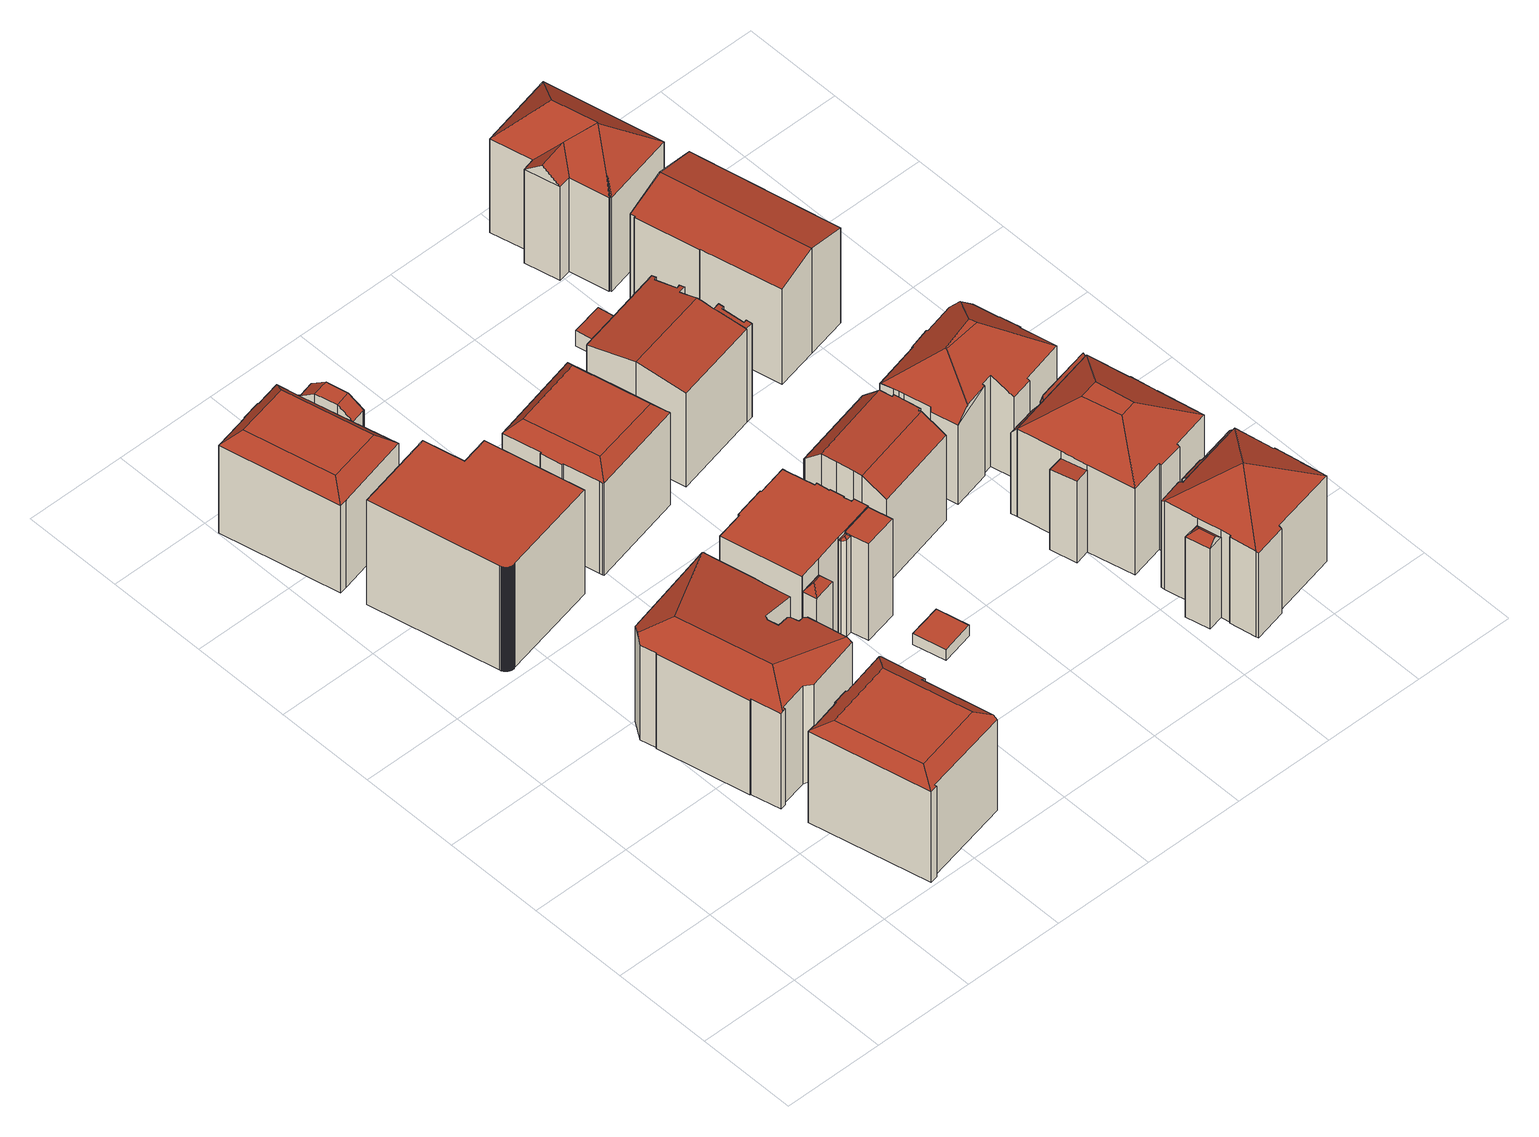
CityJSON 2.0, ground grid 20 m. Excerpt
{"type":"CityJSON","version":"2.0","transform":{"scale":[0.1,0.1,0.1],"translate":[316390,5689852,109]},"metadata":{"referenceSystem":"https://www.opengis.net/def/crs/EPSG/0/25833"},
"CityObjects":{
"building1":{"type":"Building","attributes":{"Dachtyp_tdc":"tdcFreeFormRoof","Gemeindeschluessel":14713000,"Dachneigung":0.14,"QualitaetDacherkennung":75,"Geometrietyp2DReferenz":"3000","function":"31001_9998","roofType":"5000","measuredHeight":23.42},"geometry":[{"type":"MultiSurface","lod":"2","boundaries":[[[0,1,2,3]],[[1,4,5,2]],[[4,6,7,5]],[[6,8,9,7]],[[8,10,11,9]],[[10,12,13,11]],[[12,14,15,13]],[[14,16,17,15]],[[16,18,19,17]],[[18,20,21,19]],[[20,22,23,21]],[[22,24,25,23]],[[24,26,27,25]],[[26,0,3,27]],[[28,29,24,22,20,18,16,14,30,31]],[[32,33,1,0,26,29,28]],[[10,8,6,4,33,32,34]],[[10,34,31,30,12]],[[34,32,28,31]],[[4,1,33]],[[14,12,30]],[[26,24,29]],[[3,2,5,7,9,11,13,15,17,19,21,23,25,27]]],"semantics":{"surfaces":[{"type":"WallSurface"},{"type":"RoofSurface"},{"type":"GroundSurface"}],"values":[0,0,0,0,0,0,0,0,0,0,0,0,0,0,1,1,1,1,1,0,0,0,2]}}]},
"building2":{"type":"Building","attributes":{"Dachtyp_tdc":"tdcFreeFormRoof","Gemeindeschluessel":14713000,"Dachneigung":10.45,"QualitaetDacherkennung":34,"Geometrietyp2DReferenz":"3000","function":"31001_9998","roofType":"5000","measuredHeight":25.95},"geometry":[{"type":"MultiSurface","lod":"2","boundaries":[[[35,36,37,38]],[[36,39,40,37]],[[39,41,42,40]],[[41,43,44,42]],[[43,45,46,44]],[[45,47,48,46]],[[47,49,50,48]],[[49,51,52,50]],[[51,53,54,52]],[[53,55,56,54]],[[55,57,58,56]],[[57,59,60,58]],[[59,61,62,60]],[[61,63,64,62]],[[63,65,66,64]],[[65,67,68,66]],[[67,69,70,68]],[[69,71,72,70]],[[71,73,74,72]],[[73,75,76,74]],[[75,77,78,76]],[[77,79,80,78]],[[79,81,82,80]],[[81,83,84,82]],[[83,85,86,84]],[[85,35,38,86]],[[87,45,43,88]],[[89,81,79,77,75,73,90,91]],[[88,41,39,36,35,85,83,89,91,87]],[[90,71,69,67,65,63,61,59,57,55,53,51,49,47,45,87,91]],[[43,41,88]],[[73,71,90]],[[83,81,89]],[[38,37,40,42,44,46,48,50,52,54,56,58,60,62,64,66,68,70,72,74,76,78,80,82,84,86]]],"semantics":{"surfaces":[{"type":"WallSurface"},{"type":"RoofSurface"},{"type":"GroundSurface"}],"values":[0,0,0,0,0,0,0,0,0,0,0,0,0,0,0,0,0,0,0,0,0,0,0,0,0,0,1,1,1,1,0,0,0,2]}}]},
"building3":{"type":"Building","attributes":{"Gemeindeschluessel":14713000,"Geometrietyp2DReferenz":"3000","function":"31001_9998","roofType":"9999"},"children":["building3-1","building3-2"]},
"building3-1":{"type":"BuildingPart","attributes":{"Dachtyp_tdc":"tdcCutTentRoof","Dachneigung":0.169,"QualitaetDacherkennung":62,"Geometrietyp2DReferenz":"3000","roofType":"9999","measuredHeight":23.46},"parents":["building3"],"geometry":[{"type":"MultiSurface","lod":"2","boundaries":[[[92,93,94,95]],[[93,96,97,94]],[[96,98,99,97]],[[98,100,101,99]],[[100,102,103,101]],[[102,104,105,103]],[[104,106,107,108,105]],[[109,110,111,112]],[[109,113,114,110]],[[113,115,116,114]],[[115,117,118,116]],[[117,119,120,118]],[[119,92,95,120]],[[106,104,102,100,98,96,93,92,119,121,122]],[[113,109,112,123,124,125,106,122,126]],[[117,115,113,126,127]],[[119,117,127,121]],[[127,126,122,121]],[[95,94,97,99,101,103,105,108,128,129,111,110,114,116,118,120]],[[125,107,106]],[[111,129,123,112]],[[123,129,128,124]],[[124,128,108,107,125]]],"semantics":{"surfaces":[{"type":"WallSurface"},{"type":"RoofSurface"},{"type":"GroundSurface"},{"type":"ClosureSurface"}],"values":[0,0,0,0,0,0,0,0,0,0,0,0,0,1,1,1,1,1,2,0,3,3,3]}}]},
"building3-2":{"type":"BuildingPart","attributes":{"Dachtyp_tdc":"tdcCutGableRoof","Dachneigung":0,"QualitaetDacherkennung":48,"Geometrietyp2DReferenz":"3000","roofType":"9999","measuredHeight":22.82},"parents":["building3"],"geometry":[{"type":"MultiSurface","lod":"2","boundaries":[[[107,130,131,108]],[[130,132,133,131]],[[132,134,135,133]],[[134,136,137,135]],[[136,138,139,137]],[[138,140,141,139]],[[140,142,143,141]],[[142,144,145,143]],[[144,112,111,145]],[[138,136,134,132,130,107,125,146]],[[147,112,144,142,140]],[[146,147,140,138]],[[108,131,133,135,137,139,141,143,145,111,129,128]],[[123,112,147]],[[129,111,112,123]],[[124,123,147,146]],[[128,129,123,124]],[[125,124,146]],[[107,108,128,124,125]]],"semantics":{"surfaces":[{"type":"WallSurface"},{"type":"RoofSurface"},{"type":"GroundSurface"},{"type":"ClosureSurface"}],"values":[0,0,0,0,0,0,0,0,0,1,1,1,2,0,3,0,3,0,3]}}]},
"building4":{"type":"Building","attributes":{"Dachtyp_tdc":"tdcPolyFlatRoof","Gemeindeschluessel":14713000,"Dachneigung":0,"QualitaetDacherkennung":44,"Geometrietyp2DReferenz":"3000","function":"31001_9998","roofType":"1000","measuredHeight":24.43},"geometry":[{"type":"MultiSurface","lod":"2","boundaries":[[[148,149,150,151]],[[149,152,153,150]],[[152,154,155,153]],[[154,156,157,155]],[[156,158,159,157]],[[158,160,161,159]],[[160,162,163,161]],[[162,164,165,163]],[[164,166,167,165]],[[166,168,169,167]],[[168,170,171,169]],[[170,172,173,171]],[[172,174,175,173]],[[174,176,177,175]],[[176,178,179,177]],[[178,180,181,179]],[[180,182,183,181]],[[182,184,185,183]],[[184,186,187,185]],[[186,188,189,187]],[[188,190,191,189]],[[190,192,193,191]],[[192,194,195,193]],[[194,196,197,195]],[[196,198,199,197]],[[198,200,201,199]],[[200,202,203,201]],[[202,148,151,203]],[[202,200,198,196,194,192,190,188,186,184,182,180,178,176,174,172,170,168,166,164,162,160,158,156,154,152,149,148]],[[151,150,153,155,157,159,161,163,165,167,169,171,173,175,177,179,181,183,185,187,189,191,193,195,197,199,201,203]]],"semantics":{"surfaces":[{"type":"WallSurface"},{"type":"RoofSurface"},{"type":"GroundSurface"}],"values":[0,0,0,0,0,0,0,0,0,0,0,0,0,0,0,0,0,0,0,0,0,0,0,0,0,0,0,0,1,2]}}]},
"building5":{"type":"Building","attributes":{"Dachtyp_tdc":"tdcFreeFormRoof","Gemeindeschluessel":14713000,"Dachneigung":53.4,"QualitaetDacherkennung":22,"Geometrietyp2DReferenz":"3000","function":"31001_9998","roofType":"5000","measuredHeight":21.1},"geometry":[{"type":"MultiSurface","lod":"2","boundaries":[[[204,205,206,207]],[[205,208,209,206]],[[208,210,211,209]],[[210,204,207,211]],[[212,210,208]],[[213,212,208,205]],[[213,205,204]],[[212,213,204,210]],[[207,206,209,211]]],"semantics":{"surfaces":[{"type":"WallSurface"},{"type":"RoofSurface"},{"type":"GroundSurface"}],"values":[0,0,0,0,1,1,1,1,2]}}]},
"building6":{"type":"Building","attributes":{"Gemeindeschluessel":14713000,"Geometrietyp2DReferenz":"3000","function":"31001_9998","roofType":"9999"},"children":["building6-1","building6-2"]},
"building6-1":{"type":"BuildingPart","attributes":{"Dachtyp_tdc":"tdcPolyFlatRoof","Dachneigung":0,"QualitaetDacherkennung":59,"Geometrietyp2DReferenz":"3000","roofType":"1000","measuredHeight":22.73},"parents":["building6"],"geometry":[{"type":"MultiSurface","lod":"2","boundaries":[[[214,215,216,217]],[[215,218,219,216]],[[218,220,221,219]],[[220,222,223,221]],[[222,220,218,215,214]],[[217,216,219,221,223]],[[217,223,222,214]]],"semantics":{"surfaces":[{"type":"WallSurface"},{"type":"RoofSurface"},{"type":"GroundSurface"},{"type":"ClosureSurface"}],"values":[0,0,0,0,1,2,3]}}]},
"building6-2":{"type":"BuildingPart","attributes":{"Dachtyp_tdc":"tdcPolyFlatRoof","Dachneigung":0,"QualitaetDacherkennung":75,"Geometrietyp2DReferenz":"3000","roofType":"1000","measuredHeight":23.05},"parents":["building6"],"geometry":[{"type":"MultiSurface","lod":"2","boundaries":[[[224,225,226,223,222]],[[225,227,228,226]],[[227,229,230,228]],[[229,231,232,230]],[[231,233,234,232]],[[233,235,236,234]],[[235,237,238,236]],[[237,239,240,238]],[[239,241,242,240]],[[241,243,244,242]],[[243,245,246,244]],[[245,247,248,246]],[[247,249,250,248]],[[249,251,252,250]],[[251,253,254,252]],[[253,255,256,254]],[[255,257,258,256]],[[257,259,260,258]],[[259,261,262,260]],[[261,263,264,262]],[[263,265,214,217,264]],[[265,263,261,259,257,255,253,251,249,247,245,243,241,239,237,235,233,231,229,227,225,224]],[[223,226,228,230,232,234,236,238,240,242,244,246,248,250,252,254,256,258,260,262,264,217]],[[222,214,265,224]],[[222,223,217,214]]],"semantics":{"surfaces":[{"type":"WallSurface"},{"type":"RoofSurface"},{"type":"GroundSurface"},{"type":"ClosureSurface"}],"values":[0,0,0,0,0,0,0,0,0,0,0,0,0,0,0,0,0,0,0,0,0,1,2,0,3]}}]},
"building7":{"type":"Building","attributes":{"Dachtyp_tdc":"tdcFreeFormRoof","Gemeindeschluessel":14713000,"Dachneigung":30.07,"QualitaetDacherkennung":34,"Geometrietyp2DReferenz":"3000","function":"31001_9998","roofType":"5000","measuredHeight":22.94},"geometry":[{"type":"MultiSurface","lod":"2","boundaries":[[[266,267,268,269]],[[267,270,271,268]],[[270,272,273,271]],[[272,274,275,273]],[[274,266,269,275]],[[276,277,274,272]],[[278,276,272,270]],[[278,270,267]],[[277,276,278,267,266]],[[277,266,274]],[[269,268,271,273,275]]],"semantics":{"surfaces":[{"type":"WallSurface"},{"type":"RoofSurface"},{"type":"GroundSurface"}],"values":[0,0,0,0,0,1,1,1,1,1,2]}}]},
"building8":{"type":"Building","attributes":{"Dachtyp_tdc":"tdcCutTentRoof","Gemeindeschluessel":14713000,"Dachneigung":0.064,"QualitaetDacherkennung":68,"Geometrietyp2DReferenz":"3000","function":"31001_9998","roofType":"9999","measuredHeight":24.32},"geometry":[{"type":"MultiSurface","lod":"2","boundaries":[[[279,280,281,282]],[[280,283,284,281]],[[283,285,286,284]],[[285,287,288,286]],[[287,289,290,288]],[[289,291,292,290]],[[291,293,294,292]],[[293,295,296,294]],[[295,297,298,296]],[[297,299,300,298]],[[299,301,302,300]],[[301,303,304,302]],[[303,279,282,304]],[[285,283,280,279,303,305,306]],[[287,285,306,307]],[[301,299,297,295,293,291,289,287,307,308]],[[303,301,308,305]],[[308,307,306,305]],[[282,281,284,286,288,290,292,294,296,298,300,302,304]]],"semantics":{"surfaces":[{"type":"WallSurface"},{"type":"RoofSurface"},{"type":"GroundSurface"}],"values":[0,0,0,0,0,0,0,0,0,0,0,0,0,1,1,1,1,1,2]}}]},
"building9":{"type":"Building","attributes":{"Dachtyp_tdc":"tdcPolyFlatRoof","Gemeindeschluessel":14713000,"Dachneigung":0,"QualitaetDacherkennung":38,"Geometrietyp2DReferenz":"3000","function":"31001_9998","roofType":"1000","measuredHeight":2.53},"geometry":[{"type":"MultiSurface","lod":"2","boundaries":[[[309,310,311,312]],[[310,313,314,311]],[[313,315,316,314]],[[315,309,312,316]],[[315,313,310,309]],[[312,311,314,316]]],"semantics":{"surfaces":[{"type":"WallSurface"},{"type":"RoofSurface"},{"type":"GroundSurface"}],"values":[0,0,0,0,1,2]}}]},
"building10":{"type":"Building","attributes":{"Dachtyp_tdc":"tdcCutGableRoof","Gemeindeschluessel":14713000,"Dachneigung":2.95,"QualitaetDacherkennung":56,"Geometrietyp2DReferenz":"3000","function":"31001_9998","roofType":"9999","measuredHeight":23.35},"geometry":[{"type":"MultiSurface","lod":"2","boundaries":[[[317,318,319,320]],[[318,321,322,319]],[[321,323,324,322]],[[323,325,326,324]],[[325,327,328,326]],[[327,329,330,328]],[[329,331,332,330]],[[331,333,334,332]],[[333,335,336,334]],[[335,337,338,336]],[[337,339,340,338]],[[339,341,342,340]],[[341,343,344,342]],[[343,345,346,344]],[[345,347,348,346]],[[347,349,350,348]],[[349,317,320,350]],[[345,343,341,339,337]],[[325,323,321,318,317]],[[337,335,333,331,329,327,325,317,349,347,345]],[[320,319,322,324,326,328,330,332,334,336,338,340,342,344,346,348,350]]],"semantics":{"surfaces":[{"type":"WallSurface"},{"type":"RoofSurface"},{"type":"GroundSurface"}],"values":[0,0,0,0,0,0,0,0,0,0,0,0,0,0,0,0,0,1,1,1,2]}}]},
"building11":{"type":"Building","attributes":{"Gemeindeschluessel":14713000,"Geometrietyp2DReferenz":"3000","function":"31001_9998","roofType":"9999"},"children":["building11-1","building11-2"]},
"building11-1":{"type":"BuildingPart","attributes":{"Dachtyp_tdc":"tdcGableRoof","Dachneigung":10.4,"QualitaetDacherkennung":47,"Geometrietyp2DReferenz":"3000","roofType":"3100","measuredHeight":23.59},"parents":["building11"],"geometry":[{"type":"MultiSurface","lod":"2","boundaries":[[[351,352,353,354]],[[352,355,356,353]],[[355,357,358,356]],[[357,359,360,358]],[[359,361,362,360]],[[361,363,364,362]],[[363,365,366,364]],[[365,367,368,366]],[[367,369,370,368]],[[369,371,372,370]],[[371,373,374,372]],[[375,376,377,378]],[[376,379,380,377]],[[379,381,382,380]],[[381,383,384,382]],[[383,351,354,384]],[[379,376,375,385,373,371,369]],[[369,367,365,363,361,359,357,355,352,351,383,381,379]],[[354,353,356,358,360,362,364,366,368,370,372,374,378,377,380,382,384]],[[375,378,374,373,385]]],"semantics":{"surfaces":[{"type":"WallSurface"},{"type":"RoofSurface"},{"type":"GroundSurface"},{"type":"ClosureSurface"}],"values":[0,0,0,0,0,0,0,0,0,0,0,0,0,0,0,0,1,1,2,3]}}]},
"building11-2":{"type":"BuildingPart","attributes":{"Dachtyp_tdc":"tdcPolyFlatRoof","Dachneigung":8.12,"QualitaetDacherkennung":41,"Geometrietyp2DReferenz":"3000","roofType":"2100","measuredHeight":22.98},"parents":["building11"],"geometry":[{"type":"MultiSurface","lod":"2","boundaries":[[[373,386,387,374]],[[386,388,389,387]],[[388,390,391,389]],[[390,392,393,391]],[[392,394,395,393]],[[394,396,397,395]],[[396,398,375,378,397]],[[398,396,394,392,390,388,386,373,385]],[[374,387,389,391,393,395,397,378]],[[385,375,398]],[[374,378,375,385,373]]],"semantics":{"surfaces":[{"type":"WallSurface"},{"type":"RoofSurface"},{"type":"GroundSurface"},{"type":"ClosureSurface"}],"values":[0,0,0,0,0,0,0,1,2,0,3]}}]},
"building12":{"type":"Building","attributes":{"Dachtyp_tdc":"tdcPolyFlatRoof","Gemeindeschluessel":14713000,"Dachneigung":4,"QualitaetDacherkennung":53,"Geometrietyp2DReferenz":"3000","function":"31001_9998","roofType":"2100","measuredHeight":3.77},"geometry":[{"type":"MultiSurface","lod":"2","boundaries":[[[399,400,401,402]],[[400,403,404,401]],[[403,405,406,404]],[[405,399,402,406]],[[405,403,400,399]],[[402,401,404,406]]],"semantics":{"surfaces":[{"type":"WallSurface"},{"type":"RoofSurface"},{"type":"GroundSurface"}],"values":[0,0,0,0,1,2]}}]},
"building13":{"type":"Building","attributes":{"Gemeindeschluessel":14713000,"Geometrietyp2DReferenz":"3000","function":"31001_9998","roofType":"9999"},"children":["building13-1","building13-2","building13-3"]},
"building13-1":{"type":"BuildingPart","attributes":{"Dachtyp_tdc":"tdcTentRoof","Dachneigung":31.85,"QualitaetDacherkennung":61,"Geometrietyp2DReferenz":"3000","roofType":"3500","measuredHeight":26.23},"parents":["building13"],"geometry":[{"type":"MultiSurface","lod":"2","boundaries":[[[407,408,409,410]],[[408,411,412,409]],[[411,413,414,412]],[[413,415,416,414]],[[415,417,418,416]],[[417,419,420,418]],[[419,421,422,420]],[[421,423,424,422]],[[423,425,426,427,424]],[[428,429,430,431,432]],[[429,433,434,430]],[[433,435,436,434]],[[435,437,438,436]],[[437,439,440,441,438]],[[442,443,444,445,446]],[[443,447,448,444]],[[447,407,410,448]],[[419,417,415,413,411,449]],[[429,428,425,423,421,419,449]],[[442,439,437,435,433,429,449]],[[411,408,407,447,443,442,449]],[[410,409,412,414,416,418,420,422,424,427,431,430,434,436,438,441,445,444,448]],[[432,426,425,428]],[[432,431,427,426]],[[442,446,440,439]],[[446,445,441,440]]],"semantics":{"surfaces":[{"type":"WallSurface"},{"type":"RoofSurface"},{"type":"GroundSurface"},{"type":"ClosureSurface"}],"values":[0,0,0,0,0,0,0,0,0,0,0,0,0,0,0,0,0,1,1,1,1,2,0,3,0,3]}}]},
"building13-2":{"type":"BuildingPart","attributes":{"Dachtyp_tdc":"tdcPolyFlatRoof","Dachneigung":46.54,"QualitaetDacherkennung":22,"Geometrietyp2DReferenz":"3000","roofType":"2100","measuredHeight":20.52},"parents":["building13"],"geometry":[{"type":"MultiSurface","lod":"2","boundaries":[[[450,451,452,453]],[[451,454,455,452]],[[454,456,457,455]],[[456,446,445,457]],[[440,450,453,441]],[[440,446,456,454,451,450]],[[453,452,455,457,445,441]],[[441,445,446,440]]],"semantics":{"surfaces":[{"type":"WallSurface"},{"type":"RoofSurface"},{"type":"GroundSurface"},{"type":"ClosureSurface"}],"values":[0,0,0,0,0,1,2,3]}}]},
"building13-3":{"type":"BuildingPart","attributes":{"Dachtyp_tdc":"tdcFreeFormRoof","Dachneigung":43.89,"QualitaetDacherkennung":13,"Geometrietyp2DReferenz":"3000","roofType":"5000","measuredHeight":20.41},"parents":["building13"],"geometry":[{"type":"MultiSurface","lod":"2","boundaries":[[[426,458,459,427]],[[458,460,461,459]],[[460,432,431,461]],[[462,432,460]],[[463,462,460,458]],[[463,458,426]],[[462,463,426,432]],[[427,459,461,431]],[[427,431,432,426]]],"semantics":{"surfaces":[{"type":"WallSurface"},{"type":"RoofSurface"},{"type":"GroundSurface"},{"type":"ClosureSurface"}],"values":[0,0,0,1,1,0,1,2,3]}}]},
"building14":{"type":"Building","attributes":{"Gemeindeschluessel":14713000,"Geometrietyp2DReferenz":"3000","function":"31001_9998","roofType":"9999"},"children":["building14-1","building14-2","building14-3","building14-4"]},
"building14-1":{"type":"BuildingPart","attributes":{"Dachtyp_tdc":"tdcFreeFormRoof","Dachneigung":74.82,"QualitaetDacherkennung":32,"Geometrietyp2DReferenz":"3000","roofType":"5000","measuredHeight":21.26},"parents":["building14"],"geometry":[{"type":"MultiSurface","lod":"2","boundaries":[[[464,465,466,467]],[[465,468,469,466]],[[470,464,467,471]],[[472,473,470,468]],[[472,468,465]],[[473,472,465,464]],[[473,464,470]],[[467,466,469,471]],[[471,469,468,470]]],"semantics":{"surfaces":[{"type":"WallSurface"},{"type":"RoofSurface"},{"type":"GroundSurface"},{"type":"ClosureSurface"}],"values":[0,0,0,1,1,1,1,2,3]}}]},
"building14-2":{"type":"BuildingPart","attributes":{"Dachtyp_tdc":"tdcCutTentRoof","Dachneigung":31.16,"QualitaetDacherkennung":68,"Geometrietyp2DReferenz":"3000","roofType":"9999","measuredHeight":25.47},"parents":["building14"],"geometry":[{"type":"MultiSurface","lod":"2","boundaries":[[[474,475,476,477]],[[475,478,479,476]],[[478,480,481,479]],[[480,482,483,481]],[[482,484,485,483]],[[484,486,487,485]],[[486,488,489,487]],[[488,490,491,492,489]],[[493,494,495,496,497]],[[498,470,471,499,500]],[[501,502,503,469,468]],[[502,504,505,503]],[[504,474,477,505]],[[488,486,484,482,480,478,506,507]],[[494,493,490,488,507,508]],[[501,498,500,494,508,509]],[[478,475,474,504,502,501,509,506]],[[509,508,507,506]],[[477,476,479,481,483,485,487,489,492,496,495,499,471,469,503,505]],[[497,491,490,493]],[[497,496,492,491]],[[500,499,495,494]],[[501,468,470,498]],[[468,469,471,470]]],"semantics":{"surfaces":[{"type":"WallSurface"},{"type":"RoofSurface"},{"type":"GroundSurface"},{"type":"ClosureSurface"}],"values":[0,0,0,0,0,0,0,0,0,0,0,0,0,1,1,1,1,1,2,0,3,3,0,3]}}]},
"building14-3":{"type":"BuildingPart","attributes":{"Dachtyp_tdc":"tdcPolyFlatRoof","Dachneigung":2.7,"QualitaetDacherkennung":33,"Geometrietyp2DReferenz":"3000","roofType":"2100","measuredHeight":19.16},"parents":["building14"],"geometry":[{"type":"MultiSurface","lod":"2","boundaries":[[[510,511,512,513]],[[511,497,496,512]],[[491,510,513,492]],[[491,497,511,510]],[[513,512,496,492]],[[492,496,497,491]]],"semantics":{"surfaces":[{"type":"WallSurface"},{"type":"RoofSurface"},{"type":"GroundSurface"},{"type":"ClosureSurface"}],"values":[0,0,0,1,2,3]}}]},
"building14-4":{"type":"BuildingPart","attributes":{"Dachtyp_tdc":"tdcPolyFlatRoof","Dachneigung":53.98,"QualitaetDacherkennung":46,"Geometrietyp2DReferenz":"3000","roofType":"2100","measuredHeight":20.68},"parents":["building14"],"geometry":[{"type":"MultiSurface","lod":"2","boundaries":[[[494,514,515,495]],[[514,516,517,515]],[[516,500,499,517]],[[500,516,514,494]],[[495,515,517,499]],[[495,499,500,494]]],"semantics":{"surfaces":[{"type":"WallSurface"},{"type":"RoofSurface"},{"type":"GroundSurface"},{"type":"ClosureSurface"}],"values":[0,0,0,1,2,3]}}]},
"building15":{"type":"Building","attributes":{"Dachtyp_tdc":"tdcFreeFormRoof","Gemeindeschluessel":14713000,"Dachneigung":28.68,"QualitaetDacherkennung":45,"Geometrietyp2DReferenz":"3000","function":"31001_9998","roofType":"5000","measuredHeight":25.32},"geometry":[{"type":"MultiSurface","lod":"2","boundaries":[[[518,519,520,521]],[[519,522,523,520]],[[522,524,525,523]],[[524,526,527,525]],[[526,528,529,527]],[[528,530,531,529]],[[530,532,533,531]],[[532,534,535,533]],[[534,536,537,535]],[[536,538,539,537]],[[538,540,541,539]],[[540,542,543,541]],[[542,544,545,543]],[[544,546,547,545]],[[546,548,549,547]],[[548,550,551,549]],[[550,552,553,551]],[[552,554,555,553]],[[554,556,557,555]],[[556,558,559,557]],[[558,560,561,559]],[[560,562,563,561]],[[562,564,565,563]],[[564,518,521,565]],[[562,566,567,568,569,524,522,519,518,564]],[[570,571,536,534,532,530,528,526,569,568]],[[548,546,544,542,540,538,571,570,572]],[[567,566,560,558,556,554,552,550,548,572]],[[567,572,570,568]],[[538,536,571]],[[562,560,566]],[[526,524,569]],[[521,520,523,525,527,529,531,533,535,537,539,541,543,545,547,549,551,553,555,557,559,561,563,565]]],"semantics":{"surfaces":[{"type":"WallSurface"},{"type":"RoofSurface"},{"type":"GroundSurface"}],"values":[0,0,0,0,0,0,0,0,0,0,0,0,0,0,0,0,0,0,0,0,0,0,0,0,1,1,1,1,1,0,0,0,2]}}]},
"building16":{"type":"Building","attributes":{"Dachtyp_tdc":"tdcGableRoof","Gemeindeschluessel":14713000,"Dachneigung":15.93,"QualitaetDacherkennung":61,"Geometrietyp2DReferenz":"3000","function":"31001_9998","roofType":"3100","measuredHeight":24.64},"geometry":[{"type":"MultiSurface","lod":"2","boundaries":[[[573,574,575,576]],[[574,577,578,575]],[[577,579,580,578]],[[579,581,582,580]],[[581,583,584,582]],[[583,585,586,584]],[[585,587,588,586]],[[587,589,590,588]],[[589,591,592,590]],[[591,573,576,592]],[[587,585,583,581,579,577,574,573]],[[573,591,589,587]],[[576,575,578,580,582,584,586,588,590,592]]],"semantics":{"surfaces":[{"type":"WallSurface"},{"type":"RoofSurface"},{"type":"GroundSurface"}],"values":[0,0,0,0,0,0,0,0,0,0,1,1,2]}}]},
"building17":{"type":"Building","attributes":{"Dachtyp_tdc":"tdcFreeFormRoof","Gemeindeschluessel":14713000,"Dachneigung":40.33,"QualitaetDacherkennung":36,"Geometrietyp2DReferenz":"3000","function":"31001_9998","roofType":"5000","measuredHeight":28.55},"geometry":[{"type":"MultiSurface","lod":"2","boundaries":[[[593,594,595,596]],[[594,597,598,595]],[[597,599,600,598]],[[599,601,602,600]],[[601,603,604,602]],[[603,605,606,604]],[[605,607,608,606]],[[607,609,610,608]],[[609,611,612,610]],[[611,593,596,612]],[[613,611,609]],[[614,615,613,609,607]],[[616,617,618,614,607,605]],[[616,605,603]],[[617,616,603,601]],[[619,620,618,617,601,599]],[[619,599,597]],[[620,619,597,594]],[[615,614,618,620,594,593]],[[613,615,593,611]],[[596,595,598,600,602,604,606,608,610,612]]],"semantics":{"surfaces":[{"type":"WallSurface"},{"type":"RoofSurface"},{"type":"GroundSurface"}],"values":[0,0,0,0,0,0,0,0,0,0,1,1,1,1,1,1,0,1,1,1,2]}}]}
},
"vertices":[
[475,197,218],[466,195,224],[466,195,4],[475,197,4],[498,50,218],[498,50,4],[324,12,219],[324,12,4],[325,9,217],[325,9,4],[310,6,217],[310,6,4],[256,240,218],[256,240,4],[272,243,219],[272,243,4],[272,241,220],[272,241,4],[332,255,220],[332,255,4],[332,258,218],[332,258,4],[362,265,218],[362,265,4],[363,262,219],[363,262,4],[457,283,218],[457,283,4],[429,247,238],[454,283,220],[258,240,219],[291,216,238],[468,76,238],[497,59,223],[330,45,238],
[229,349,226],[189,530,226],[189,530,4],[229,349,4],[190,531,227],[190,531,4],[183,561,227],[183,561,4],[205,597,228],[205,597,4],[395,640,233],[395,640,4],[396,638,233],[396,638,4],[397,633,233],[397,633,4],[417,540,233],[417,540,4],[420,521,233],[420,521,4],[431,470,233],[431,470,4],[364,457,246],[364,457,4],[360,449,247],[360,449,4],[365,427,247],[365,427,4],[390,433,242],[390,433,4],[395,430,241],[395,430,4],[399,415,241],[399,415,4],[411,418,239],[411,418,4],[417,414,238],[417,414,4],[435,327,232],[435,327,4],[328,303,229],[328,303,4],[309,309,234],[309,309,4],[254,297,232],[254,297,4],[255,294,231],[255,294,4],[245,292,228],[245,292,4],[231,350,228],[231,350,4],[245,545,263],[194,579,236],[249,293,231],[433,338,238],[287,358,263],
[4,1368,209],[75,1384,209],[75,1384,3],[4,1368,3],[75,1386,207],[75,1386,3],[79,1387,207],[79,1387,3],[108,1393,207],[108,1393,3],[113,1394,207],[113,1394,3],[113,1391,210],[113,1391,3],[162,1402,210],[162,1402,178],[162,1402,3],[207,1212,209],[207,1212,3],[196,1257,3],[196,1257,209],[217,1171,209],[217,1171,3],[69,1137,207],[69,1137,3],[54,1134,208],[54,1134,3],[1,1367,209],[1,1367,3],[35,1345,238],[142,1368,238],[189,1286,209],[179,1330,209],[172,1359,209],[183,1193,237],[75,1169,237],[179,1330,3],[189,1286,3],
[165,1403,178],[165,1403,3],[175,1358,211],[175,1358,3],[204,1365,211],[204,1365,3],[205,1363,212],[205,1363,3],[211,1337,231],[211,1337,3],[220,1294,231],[220,1294,3],[227,1264,209],[227,1264,3],[225,1264,209],[225,1264,3],[179,1330,231],[189,1286,231],
[146,819,248],[144,818,248],[144,818,3],[146,819,3],[143,818,248],[143,818,3],[142,818,248],[142,818,3],[141,818,248],[141,818,3],[140,818,248],[140,818,3],[138,818,248],[138,818,3],[137,818,248],[137,818,3],[136,819,248],[136,819,3],[135,819,248],[135,819,3],[134,820,248],[134,820,3],[132,820,248],[132,820,3],[131,821,248],[131,821,3],[130,822,248],[130,822,3],[129,823,248],[129,823,3],[128,824,248],[128,824,3],[127,825,248],[127,825,3],[127,826,248],[127,826,3],[126,827,248],[126,827,3],[125,828,248],[125,828,3],[125,829,248],[125,829,3],[125,830,248],[125,830,3],[124,832,248],[124,832,3],[67,1087,248],[67,1087,3],[225,1122,248],[225,1122,3],[243,1042,248],[243,1042,3],[298,1054,248],[298,1054,3],[341,862,248],[341,862,3],
[484,464,194],[478,491,194],[478,491,1],[484,464,1],[523,501,194],[523,501,1],[529,474,194],[529,474,1],[512,485,212],[495,481,212],
[663,533,229],[674,486,229],[674,486,2],[663,533,2],[607,472,229],[607,472,2],[599,506,229],[599,506,2],[597,518,229],[597,518,2],
[597,518,232],[579,514,232],[579,514,2],[523,501,232],[523,501,2],[478,491,232],[478,491,2],[476,490,232],[476,490,2],[441,648,232],[441,648,2],[496,660,232],[496,660,2],[496,663,232],[496,663,2],[558,677,232],[558,677,2],[559,675,232],[559,675,2],[618,688,232],[618,688,2],[618,686,232],[618,686,2],[619,681,232],[619,681,2],[632,626,232],[632,626,2],[637,627,232],[637,627,2],[641,602,232],[641,602,2],[643,602,232],[643,602,2],[649,575,232],[649,575,2],[647,574,232],[647,574,2],[651,559,232],[651,559,2],[657,560,232],[657,560,2],[663,533,232],
[579,514,227],[597,518,227],[597,518,1],[579,514,1],[599,506,227],[599,506,1],[588,504,227],[588,504,1],[580,508,227],[580,508,1],[589,510,231],[583,511,229],[595,511,230],
[555,1014,221],[576,920,221],[576,920,4],[555,1014,4],[578,914,221],[578,914,4],[578,912,221],[578,912,4],[392,870,220],[392,870,4],[391,872,220],[391,872,4],[390,878,220],[390,878,4],[374,948,220],[374,948,4],[372,948,218],[372,948,4],[363,991,219],[363,991,4],[365,991,220],[365,991,4],[348,1065,220],[348,1065,4],[534,1108,221],[534,1108,4],[518,1080,247],[551,930,247],[411,900,247],[378,1047,247],
[667,352,29],[652,416,29],[652,416,4],[667,352,4],[718,430,29],[718,430,4],[732,367,29],[732,367,4],
[683,666,238],[676,696,209],[676,696,4],[683,666,4],[675,699,206],[675,699,4],[842,737,206],[842,737,4],[850,705,238],[850,705,4],[856,682,236],[856,682,4],[861,684,236],[861,684,4],[873,633,234],[873,633,4],[868,632,234],[868,632,4],[869,630,234],[869,630,4],[870,627,233],[870,627,4],[879,589,210],[879,589,4],[881,581,204],[881,581,4],[712,541,204],[712,541,4],[701,588,233],[701,588,4],[698,605,234],[698,605,4],[690,637,236],[690,637,4],
[640,1128,222],[765,1156,222],[765,1156,4],[640,1128,4],[767,1147,224],[767,1147,4],[761,1145,224],[761,1145,4],[770,1101,232],[770,1101,4],[777,1103,232],[777,1103,4],[779,1093,234],[779,1093,4],[765,1090,234],[765,1090,4],[770,1069,238],[770,1069,4],[773,1057,240],[773,1057,4],[776,1046,238],[776,1046,4],[780,1025,234],[780,1025,4],[795,962,223],[625,924,223],[625,924,4],[795,962,4],[603,1020,240],[603,1020,4],[582,1115,222],[582,1115,4],[585,1116,222],[585,1116,4],[782,1018,233],
[794,1028,234],[794,1028,4],[796,1018,233],[796,1018,4],[791,1017,233],[791,1017,4],[800,974,226],[800,974,4],[806,976,226],[806,976,4],[809,965,225],[809,965,4],[795,962,225],
[724,1207,37],[708,1276,42],[708,1276,5],[724,1207,5],[770,1289,42],[770,1289,5],[786,1220,37],[786,1220,5],
[1258,140,209],[1256,140,211],[1256,140,7],[1258,140,7],[1267,90,209],[1267,90,7],[1134,61,210],[1134,61,7],[1135,55,206],[1135,55,7],[1070,41,206],[1070,41,7],[1069,45,208],[1069,45,7],[1058,97,210],[1058,97,7],[1061,97,211],[1061,97,7],[1057,116,212],[1057,116,195],[1057,116,7],[1047,162,213],[1033,224,215],[1033,224,7],[1047,162,7],[1047,162,195],[1032,232,209],[1032,232,7],[1082,244,209],[1082,244,7],[1084,235,215],[1084,235,7],[1101,239,215],[1101,239,212],[1101,239,7],[1228,267,214],[1244,192,212],[1244,192,7],[1228,267,7],[1228,267,212],[1247,192,211],[1247,192,7],[1149,162,269],
[1098,253,197],[1149,264,197],[1149,264,7],[1098,253,7],[1150,259,203],[1150,259,7],[1226,276,202],[1226,276,7],
[1026,109,195],[1026,109,7],[1015,156,195],[1015,156,7],[1034,144,211],[1041,113,211],
[1044,532,204],[1163,559,204],[1163,559,6],[1044,532,6],[1165,551,204],[1165,551,6],[1045,524,204],[1045,524,6],[1160,554,219],[1048,529,219],
[1196,416,210],[1195,416,211],[1195,416,6],[1196,416,6],[1215,325,209],[1215,325,6],[1139,308,209],[1139,308,6],[1140,303,205],[1140,303,6],[1089,292,206],[1089,292,6],[1088,296,209],[1088,296,6],[1020,281,209],[1020,281,6],[999,372,211],[999,372,198],[999,372,6],[988,423,212],[970,507,213],[970,507,6],[988,423,6],[988,423,195],[1045,524,213],[1031,521,6],[1031,521,213],[1165,551,213],[1183,467,212],[1183,467,6],[1185,468,211],[1185,468,6],[1117,387,261],[1083,379,261],[1064,455,261],[1103,463,261],
[970,365,198],[958,417,195],[958,417,6],[970,365,6],
[967,519,196],[967,519,6],[1028,533,196],[1028,533,6],
[912,651,195],[901,702,195],[901,702,4],[912,651,4],[899,711,195],[899,711,4],[896,722,195],[896,722,4],[890,748,192],[890,748,4],[983,768,196],[983,768,4],[982,771,193],[982,771,4],[1024,781,195],[1024,781,4],[1025,778,197],[1025,778,4],[1083,790,200],[1083,790,4],[1116,769,200],[1116,769,4],[1127,719,200],[1127,719,4],[1130,720,198],[1130,720,4],[1139,680,198],[1139,680,4],[1136,679,200],[1136,679,4],[1152,608,200],[1152,608,4],[1069,589,197],[1069,589,4],[1070,584,195],[1070,584,4],[1027,575,193],[1027,575,4],[1016,620,219],[1016,620,4],[994,615,218],[994,615,4],[995,611,216],[995,611,4],[920,594,190],[920,594,4],[908,647,190],[908,647,4],[947,600,214],[980,685,257],[979,688,257],[890,745,194],[1053,710,256],[1098,780,211],[1057,695,256],
[977,1003,251],[895,985,227],[895,985,4],[977,1003,4],[860,1143,226],[860,1143,4],[858,1142,226],[858,1142,4],[831,1268,226],[831,1268,4],[833,1268,226],[833,1268,4],[831,1278,226],[831,1278,4],[914,1296,251],[914,1296,4],[996,1314,227],[996,1314,4],[1058,1021,228],[1058,1021,4],
[834,1331,221],[817,1408,221],[817,1408,1],[834,1331,1],[793,1403,221],[793,1403,1],[777,1472,221],[777,1472,1],[802,1478,221],[802,1478,1],[783,1560,221],[783,1560,1],[934,1594,221],[934,1594,1],[985,1362,221],[985,1362,1],[837,1328,221],[837,1328,1],[836,1331,221],[836,1331,1],[853,1355,240],[893,1420,286],[853,1357,242],[874,1510,286],[894,1422,286],[893,1421,286],[785,1437,251],[844,1451,252]
]}
